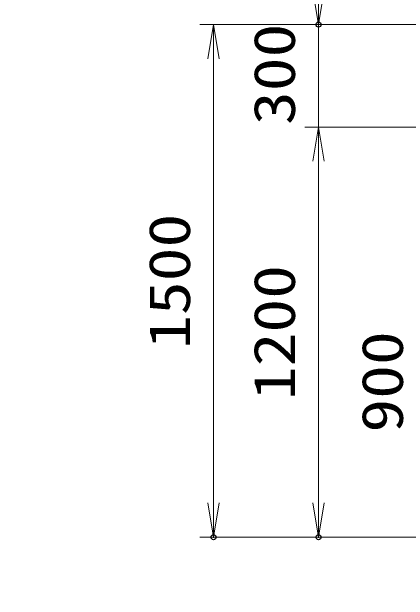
# Model space of a CAD drawing. Units: millimetres at full size. Extents: x -11880 to 11880, y -8400 to 8400.
# Drawn here: x -200 to 961, y -838 to 884 of the extents above; entities that cross this region are included whole.
import ezdxf
from ezdxf.enums import TextEntityAlignment as Align

# ---------------------------------------------------------------- set-up
doc = ezdxf.new("R2010")
doc.units = ezdxf.units.MM
doc.header["$LTSCALE"] = 30
doc.header["$PDMODE"] = 32
doc.header["$PDSIZE"] = 15
doc.layers.add('0-4_寸法線', color=4, linetype='Continuous', lineweight=18)
doc.layers.add('0-5_0', color=7, linetype='Continuous', lineweight=18)
doc.layers.add('0-6_Defpoints', color=7, linetype='Continuous')
doc.styles.add('ＭＳ ゴシック', font='')
doc.styles.get('ＭＳ ゴシック').set_extended_font_data('MS Gothic')

# ---------------------------------------------------------------- blocks, each defined once
blk = doc.blocks.new('_Open')
at = {"layer": '0-5_0', "color": 4}
blk.add_line((-30, 5), (0, 0), dxfattribs=at)
blk.add_lwpolyline([(-30, -5), (0, 0), (-30, 0)], dxfattribs=at)
blk = doc.blocks.new('S290')
at = {"layer": '0-4_寸法線'}
for points in [[(11091432.9, 81117920.3), (11128234.5, 81117920.3), (11138550.4, 81097452.5), (11139900.6, 81094773.5)], [(11138103.9, 81097227.5), (11139900.6, 81094773.5), (11138996.9, 81097677.6)]]:
    blk.add_lwpolyline(points, dxfattribs=at)
at = {"layer": '0-4_寸法線', "color": 254, "style": 'ＭＳ ゴシック'}
for s, width, p in [('戸当り柱 STK400', 0.9, (11091432.9, 81125620.9)), ('φ216.3×4.5t', 1.05, (11090828.1, 81119320.9))]:
    blk.add_text(s, height=3637, dxfattribs=dict(at, width=width)).set_placement(p, align=Align.BOTTOM_LEFT)
blk = doc.blocks.new('S291')
at = {"layer": '0-4_寸法線'}
for points in [[(11067046.5, 81034298.8), (11124209.7, 81034298.8), (11135014.6, 81059792.9), (11136185.2, 81062555)], [(11135474.9, 81059597.8), (11136185.2, 81062555), (11134554.2, 81059988)]]:
    blk.add_lwpolyline(points, dxfattribs=at)
at = {"layer": '0-4_寸法線', "color": 254, "style": 'ＭＳ ゴシック', "width": 0.9}
for s, p in [('4-M12×120 オ－ルアンカ－', (11066614.5, 81048361)), ('4-M12 袋ナット', (11066614.5, 81042061))]:
    blk.add_text(s, height=3637, dxfattribs=at).set_placement(p, align=Align.BOTTOM_LEFT)
at = {"layer": '0-4_寸法線', "color": 254, "style": 'ＭＳ ゴシック'}
blk.add_text('SUS304相当', height=3637, dxfattribs=at).set_placement((11066614.5, 81035699.4), align=Align.BOTTOM_LEFT)

msp = doc.modelspace()

# ---------------------------------------------------------------- linework, layer by layer
at = {"layer": '0-4_寸法線'}
for p, q in [((2353.88, 846.63), (351.29, 846.63)), ((391.29, 846.63), (391.29, -653.37)), ((2353.88, 846.63), (658.49, 846.63)), ((698.49, 546.63), (698.49, 846.63)), ((2353.88, 546.63), (658.49, 546.63)), ((2344.55, 546.63), (658.49, 546.63)), ((698.49, 546.63), (698.49, -653.37)), ((698.49, 446.63), (698.49, 346.63)), ((1730.88, -653.37), (351.29, -653.37)), ((1630.88, -653.37), (658.49, -653.37))]:
    msp.add_line(p, q, dxfattribs=at)
at = {"layer": '0-6_Defpoints'}
for p in [(698.49, 846.63), (391.29, -653.37), (698.49, -653.37)]:
    msp.add_point(p, dxfattribs=at)

# ---------------------------------------------------------------- block references
at = {"layer": '0-4_寸法線', "xscale": 0.03333333, "yscale": 0.03333333}
for name in ['S290', 'S291']:
    msp.add_blockref(name, (-369091.3, -2702779.54), dxfattribs=at)
at = {"layer": '0-4_寸法線', "xscale": 3.333333, "yscale": 3.333333}
for p, rotation in [((698.49, 846.63), 270), ((391.29, 846.63), 90), ((698.49, 546.63), 90), ((698.49, 546.63), 90), ((391.29, -653.37), 270), ((698.49, -653.37), 270)]:
    msp.add_blockref('_Open', p, dxfattribs=dict(at, rotation=rotation))

# ---------------------------------------------------------------- texts
at = {"layer": '0-4_寸法線', "color": 254, "style": 'ＭＳ ゴシック', "width": 1.2}
for s, p in [('300', (665.8, 552.63)), ('1500', (358.61, -102.57)), ('1200', (665.8, -252.57)), ('900', (981.92, -347.37))]:
    msp.add_text(s, height=121.2, rotation=90, dxfattribs=at).set_placement(p, align=Align.BOTTOM_LEFT)

doc.saveas('drawing.dxf')
